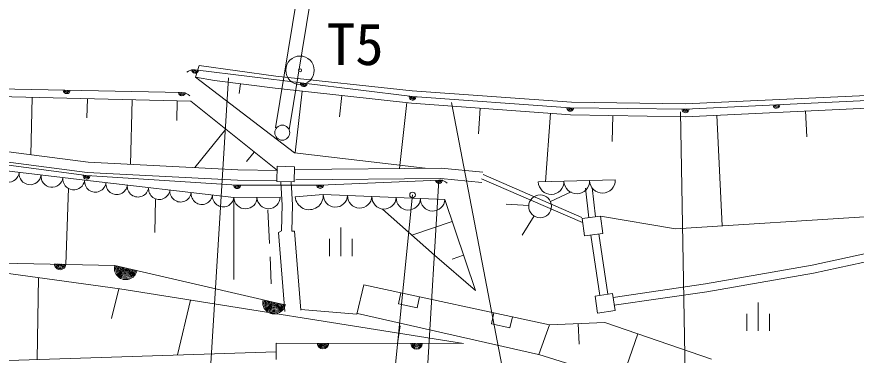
# Model space of a CAD drawing. Units: millimetres, scale not verified. Extents: x 40000 to 680000, y 20000 to 380000.
# Drawn here: x 140766 to 177554, y 241413 to 256241 of the extents above; entities that cross this region are included whole.
import ezdxf
from ezdxf.enums import TextEntityAlignment as Align

# ---------------------------------------------------------------- set-up
doc = ezdxf.new("R2010")
doc.units = ezdxf.units.MM
doc.header["$LTSCALE"] = 1000
for name, color, linetype, lineweight in [('M-BGD', 7, 'Continuous', 13), ('M-BMK-SRVR', 3, 'Continuous', 13), ('M-STR-STRC', 7, 'Continuous', 13)]:
    doc.layers.add(name, color=color, linetype=linetype, lineweight=lineweight)
doc.styles.add('ＭＳ ゴシック', font='')
doc.styles.get('ＭＳ ゴシック').set_extended_font_data('MS Gothic')

msp = doc.modelspace()

# ---------------------------------------------------------------- linework, layer by layer
at = {"layer": 'M-BGD'}
for p, q in [((153865, 262039), (152108, 251382)), ((153865, 262039), (152108, 251382)), ((154458, 261946), (152700, 251284)), ((154458, 261946), (152700, 251284)), ((148582, 253916), (158110, 252743)), ((148582, 253916), (158110, 252743)), ((148757, 254105), (148602, 253601)), ((148757, 254105), (148602, 253601)), ((152120, 253639), (148757, 254105)), ((152120, 253639), (148757, 254105)), ((148602, 253601), (149430, 253455)), ((152943, 250278), (148602, 253601)), ((148602, 253601), (149430, 253455)), ((152943, 250278), (148602, 253601)), ((158100, 252990), (152120, 253639)), ((158100, 252990), (152120, 253639)), ((137908, 253118), (148002, 252928)), ((137908, 253118), (148002, 252928)), ((152084, 253116), (149430, 253455)), ((152084, 253116), (149430, 253455)), ((150517, 252882), (150572, 253309)), ((150517, 252882), (150572, 253309)), ((158066, 252460), (152084, 253116)), ((158066, 252460), (152084, 253116)), ((137466, 252808), (148393, 252540)), ((137466, 252808), (148393, 252540)), ((152970, 250274), (153268, 252986)), ((152970, 250274), (153268, 252986)), ((154906, 251858), (155008, 252795)), ((154906, 251858), (155008, 252795)), ((165073, 252496), (158100, 252990)), ((165073, 252496), (158100, 252990)), ((158110, 252743), (165022, 252256)), ((158110, 252743), (165022, 252256)), ((178018, 252786), (170061, 252427)), ((178018, 252786), (170061, 252427)), ((141381, 250192), (141442, 252710)), ((141381, 250192), (141442, 252710)), ((143840, 251808), (143861, 252651)), ((143840, 251808), (143861, 252651)), ((145746, 249776), (145816, 252603)), ((145746, 249776), (145816, 252603)), ((147773, 251704), (147794, 252554)), ((147773, 251704), (147794, 252554)), ((148393, 252540), (152188, 249504)), ((148393, 252540), (152188, 249504)), ((157544, 249590), (157861, 252482)), ((157544, 249590), (157861, 252482)), ((165035, 251948), (158066, 252460)), ((165035, 251948), (158066, 252460)), ((170061, 252427), (165073, 252496)), ((170061, 252427), (165073, 252496)), ((170078, 252188), (178037, 252578)), ((170078, 252188), (178037, 252578)), ((160996, 251120), (161078, 252239)), ((160996, 251120), (161078, 252239)), ((163942, 249016), (164162, 252012)), ((163942, 249016), (164162, 252012)), ((165022, 252256), (170078, 252188)), ((165022, 252256), (170078, 252188)), ((178037, 252242), (170072, 251864)), ((178037, 252242), (170072, 251864)), ((175389, 250984), (175335, 252114)), ((175389, 250984), (175335, 252114)), ((170072, 251864), (165035, 251948)), ((170072, 251864), (165035, 251948)), ((166864, 250770), (166883, 251917)), ((166864, 250770), (166883, 251917)), ((171682, 247084), (171452, 251929)), ((171682, 247084), (171452, 251929)), ((148574, 249633), (149921, 251317)), ((148574, 249633), (149921, 251317)), ((135303, 250970), (143897, 249870)), ((135303, 250970), (143897, 249870)), ((135239, 250525), (143857, 249422)), ((135239, 250525), (143857, 249422)), ((135275, 250435), (143825, 249281)), ((135275, 250435), (143825, 249281)), ((150840, 249900), (151173, 250316)), ((150840, 249900), (151173, 250316)), ((158670, 249614), (152943, 250278)), ((158670, 249614), (152943, 250278)), ((135137, 250094), (143742, 249083)), ((135137, 250094), (143742, 249083)), ((143897, 249870), (150456, 249537)), ((143897, 249870), (150456, 249537)), ((143857, 249422), (150440, 249087)), ((143857, 249422), (150440, 249087)), ((150456, 249537), (152188, 249504)), ((150456, 249537), (152188, 249504)), ((152156, 249030), (152179, 249700)), ((152156, 249030), (152179, 249700)), ((152179, 249700), (152940, 249674)), ((152179, 249700), (152940, 249674)), ((152940, 249674), (152917, 249003)), ((152940, 249674), (152917, 249003)), ((152986, 249549), (159366, 249606)), ((152986, 249549), (159366, 249606)), ((159366, 249606), (161197, 249429)), ((159366, 249606), (161197, 249429)), ((143742, 249083), (150281, 248326)), ((143742, 249083), (150281, 248326)), ((143825, 249281), (150426, 248866)), ((143825, 249281), (150426, 248866)), ((150440, 249087), (152179, 249055)), ((150440, 249087), (152179, 249055)), ((152990, 249099), (159346, 249156)), ((152990, 249099), (159346, 249156)), ((154059, 248871), (159269, 249087)), ((154059, 248871), (159269, 249087)), ((159269, 249087), (157996, 228320)), ((159346, 249156), (161153, 248981)), ((159346, 249156), (161153, 248981)), ((165563, 247222), (161128, 249140)), ((165563, 247222), (161128, 249140)), ((165532, 247453), (161208, 249324)), ((165532, 247453), (161208, 249324)), ((163623, 249008), (166993, 249092)), ((163623, 249008), (166993, 249092)), ((142909, 245390), (143029, 248738)), ((150426, 248866), (154059, 248871)), ((150426, 248866), (154059, 248871)), ((152917, 249003), (152156, 249030)), ((152917, 249003), (152156, 249030)), ((152339, 248991), (152395, 247981)), ((152339, 248991), (152395, 247981)), ((152788, 249016), (152844, 248007)), ((152788, 249016), (152844, 248007)), ((165834, 247437), (165687, 248729)), ((165834, 247437), (165687, 248729)), ((166131, 247477), (165985, 248763)), ((166131, 247477), (165985, 248763)), ((150281, 248326), (152306, 248344)), ((150281, 248326), (152306, 248344)), ((152968, 248356), (154197, 248455)), ((152968, 248356), (154197, 248455)), ((154197, 248455), (159525, 248240)), ((154197, 248455), (159525, 248240)), ((164155, 248148), (165067, 248573)), ((164155, 248148), (165067, 248573)), ((146823, 246793), (146840, 248239)), ((150271, 244736), (150271, 248211)), ((152395, 248016), (152371, 246860)), ((152395, 248016), (152371, 246860)), ((152844, 248007), (152821, 246851)), ((152844, 248007), (152821, 246851)), ((159525, 248240), (160865, 244248)), ((159525, 248240), (160865, 244248)), ((163207, 247967), (162209, 248025)), ((163207, 247967), (162209, 248025)), ((151774, 247780), (151845, 246314)), ((159067, 245801), (156791, 247819)), ((159067, 245801), (156791, 247819)), ((158076, 246680), (159849, 247275)), ((158076, 246680), (159849, 247275)), ((163440, 247519), (162912, 246668)), ((163440, 247519), (162912, 246668)), ((166349, 247507), (165540, 247398)), ((166349, 247507), (165540, 247398)), ((165540, 247398), (165642, 246640)), ((165540, 247398), (165642, 246640)), ((166452, 246749), (166349, 247507)), ((169635, 246955), (166349, 247507)), ((166452, 246749), (166349, 247507)), ((169635, 246955), (166349, 247507)), ((179074, 247551), (169635, 246955)), ((179074, 247551), (169635, 246955)), ((152239, 246796), (152371, 246860)), ((152239, 246796), (152371, 246860)), ((152821, 246851), (152937, 246851)), ((152821, 246851), (152937, 246851)), ((152937, 246851), (153213, 243380)), ((152937, 246851), (153213, 243380)), ((154968, 247007), (154968, 245757)), ((152239, 246796), (152515, 243325)), ((152239, 246796), (152515, 243325)), ((154468, 246507), (154468, 245757)), ((155468, 245757), (155468, 246507)), ((165642, 246640), (166452, 246749)), ((165642, 246640), (166452, 246749)), ((166317, 244034), (165928, 246678)), ((166317, 244034), (165928, 246678)), ((166664, 244086), (166275, 246725)), ((166664, 244086), (166275, 246725)), ((179962, 246300), (175619, 245352)), ((179962, 246300), (175619, 245352)), ((160865, 244248), (159067, 245801)), ((160865, 244248), (159067, 245801)), ((159840, 245620), (160347, 245791)), ((159840, 245620), (160347, 245791)), ((180037, 245958), (175686, 245009)), ((180037, 245958), (175686, 245009)), ((140089, 245440), (145056, 245351)), ((151868, 245727), (151917, 244542)), ((140080, 245040), (145275, 244319)), ((152508, 243614), (145056, 245351)), ((175619, 245352), (170947, 244536)), ((175619, 245352), (170947, 244536)), ((175686, 245009), (171003, 244190)), ((175686, 245009), (171003, 244190)), ((141655, 241227), (141719, 244813)), ((144924, 243015), (145233, 244326)), ((145275, 244319), (160341, 241922)), ((155671, 243217), (155976, 244498)), ((155671, 243217), (155976, 244498)), ((155976, 244498), (164113, 242745)), ((155976, 244498), (164113, 242745)), ((170947, 244536), (166900, 243946)), ((170947, 244536), (166900, 243946)), ((157498, 243659), (157603, 244148)), ((157498, 243659), (157603, 244148)), ((158312, 243483), (158417, 243972)), ((158312, 243483), (158417, 243972)), ((166875, 244117), (166110, 244004)), ((166875, 244117), (166110, 244004)), ((166110, 244004), (166221, 243255)), ((166110, 244004), (166221, 243255)), ((166986, 243368), (166875, 244117)), ((166986, 243368), (166875, 244117)), ((171003, 244190), (166951, 243600)), ((171003, 244190), (166951, 243600)), ((147807, 241427), (148372, 243827)), ((158312, 243483), (157498, 243659)), ((158312, 243483), (157498, 243659)), ((173255, 243725), (173255, 242475)), ((153210, 243418), (155671, 243217)), ((153210, 243418), (155671, 243217)), ((155697, 243244), (163631, 241450)), ((161567, 242782), (161672, 243271)), ((161567, 242782), (161672, 243271)), ((166221, 243255), (166986, 243368)), ((166221, 243255), (166986, 243368)), ((172755, 243225), (172755, 242475)), ((173755, 242475), (173755, 243225)), ((162380, 242606), (162486, 243095)), ((162380, 242606), (162486, 243095)), ((164113, 242745), (166532, 242844)), ((164113, 242745), (166532, 242844)), ((166532, 242844), (171216, 241239)), ((166532, 242844), (171216, 241239)), ((157448, 241929), (157574, 242693)), ((162380, 242606), (161567, 242782)), ((162380, 242606), (161567, 242782)), ((164113, 242745), (163649, 241445)), ((164113, 242745), (163649, 241445)), ((165407, 241893), (165370, 242796)), ((165407, 241893), (165370, 242796)), ((167283, 240315), (167979, 242348)), ((167283, 240315), (167979, 242348)), ((152127, 241227), (152132, 241941)), ((152132, 241941), (160341, 241922)), ((138579, 241128), (152130, 241567)), ((163649, 241445), (174617, 238035)), ((163649, 241445), (174617, 238035))]:
    msp.add_line(p, q, dxfattribs=at)
for centre, radius in [((152401, 251164), 330), ((152401, 251164), 330), ((158110, 248434), 125), ((158110, 248434), 125), ((163702, 247938), 500), ((163702, 247938), 500)]:
    msp.add_circle(centre, radius, dxfattribs=at)
for centre, radius, start, end in [((148521, 253419), 500, 82.9819, 127.9819), ((148521, 253419), 500, 82.9819, 127.9819), ((148582, 253916), 150, 172.9819, 352.9819), ((148582, 253916), 150, 172.9819, 352.9819), ((148582, 253916), 100, 172.9819, 352.9819), ((148582, 253916), 100, 172.9819, 352.9819), ((148582, 253916), 50, 172.9819, 352.9819), ((148582, 253916), 50, 172.9819, 352.9819), ((153346, 253329), 150, 172.9819, 352.9819), ((153346, 253329), 150, 172.9819, 352.9819), ((153346, 253329), 100, 172.9819, 352.9819), ((153346, 253329), 100, 172.9819, 352.9819), ((153346, 253329), 50, 172.9819, 352.9819), ((153346, 253329), 50, 172.9819, 352.9819), ((142955, 253023), 150, 178.9217, 358.9217), ((142955, 253023), 150, 178.9217, 358.9217), ((142955, 253023), 100, 178.9217, 358.9217), ((142955, 253023), 100, 178.9217, 358.9217), ((142955, 253023), 50, 178.9217, 358.9217), ((142955, 253023), 50, 178.9217, 358.9217), ((148002, 252928), 150, 178.9217, 358.9217), ((148002, 252928), 150, 178.9217, 358.9217), ((148002, 252928), 100, 178.9217, 358.9217), ((148002, 252928), 100, 178.9217, 358.9217), ((148002, 252928), 50, 178.9217, 358.9217), ((148002, 252928), 50, 178.9217, 358.9217), ((147993, 252428), 500, 43.9217, 88.9217), ((147993, 252428), 500, 43.9217, 88.9217), ((158110, 252743), 150, 172.9819, 355.9738), ((158110, 252743), 150, 172.9819, 355.9738), ((158110, 252743), 100, 172.9819, 355.9738), ((158110, 252743), 100, 172.9819, 355.9738), ((158110, 252743), 50, 172.9819, 355.9738), ((158110, 252743), 50, 172.9819, 355.9738), ((174058, 252383), 150, 182.8025, 2.8025), ((174058, 252383), 150, 182.8025, 2.8025), ((174058, 252383), 100, 182.8025, 2.8025), ((174058, 252383), 100, 182.8025, 2.8025), ((174058, 252383), 50, 182.8025, 2.8025), ((174058, 252383), 50, 182.8025, 2.8025), ((165022, 252256), 150, 175.9738, 359.2285), ((165022, 252256), 150, 175.9738, 359.2285), ((165022, 252256), 100, 175.9738, 359.2285), ((165022, 252256), 100, 175.9738, 359.2285), ((165022, 252256), 50, 175.9738, 359.2285), ((165022, 252256), 50, 175.9738, 359.2285), ((170078, 252188), 150, 179.2285, 2.8025), ((170078, 252188), 150, 179.2285, 2.8025), ((170078, 252188), 100, 179.2285, 2.8025), ((170078, 252188), 100, 179.2285, 2.8025), ((170078, 252188), 50, 179.2285, 2.8025), ((170078, 252188), 50, 179.2285, 2.8025), ((140396, 249476), 481, 173.2989, 353.2989), ((140396, 249476), 481, 173.2989, 353.2989), ((141352, 249364), 481, 173.2989, 353.2989), ((141352, 249364), 481, 173.2989, 353.2989), ((142308, 249252), 481, 173.2989, 353.2989), ((142308, 249252), 481, 173.2989, 353.2989), ((143264, 249139), 481, 173.2989, 353.2989), ((143264, 249139), 481, 173.2989, 353.2989), ((143825, 249281), 150, 172.3117, 356.4029), ((143825, 249281), 150, 172.3117, 356.4029), ((143825, 249281), 100, 172.3117, 356.4029), ((143825, 249281), 100, 172.3117, 356.4029), ((144209, 249029), 470, 173.3969, 353.3969), ((144209, 249029), 470, 173.3969, 353.3969), ((143825, 249281), 50, 172.3117, 356.4029), ((143825, 249281), 50, 172.3117, 356.4029), ((159269, 249087), 150, 182.3666, 2.3666), ((159269, 249087), 150, 182.3666, 2.3666), ((159269, 249087), 100, 182.3666, 2.3666), ((159269, 249087), 100, 182.3666, 2.3666), ((159269, 249087), 50, 182.3666, 2.3666), ((159269, 249087), 50, 182.3666, 2.3666), ((159290, 248587), 500, 47.3666, 92.3667), ((159290, 248587), 500, 47.3666, 92.3667), ((165308, 249050), 562, 181.4268, 1.4268), ((165308, 249050), 562, 181.4268, 1.4268), ((166432, 249078), 562, 181.4268, 1.4268), ((166432, 249078), 562, 181.4268, 1.4268), ((145143, 248921), 470, 173.3969, 353.3969), ((145143, 248921), 470, 173.3969, 353.3969), ((146077, 248813), 470, 173.3969, 353.3969), ((146077, 248813), 470, 173.3969, 353.3969), ((147011, 248705), 470, 173.3969, 353.3969), ((147011, 248705), 470, 173.3969, 353.3969), ((150426, 248866), 150, 176.4029, 0.0888), ((150426, 248866), 150, 176.4029, 0.0888), ((150426, 248866), 100, 176.4029, 0.0888), ((150426, 248866), 100, 176.4029, 0.0888), ((150426, 248866), 50, 176.4029, 0.0888), ((150426, 248866), 50, 176.4029, 0.0888), ((154059, 248871), 150, 180.0888, 2.3666), ((154059, 248871), 150, 180.0888, 2.3666), ((154059, 248871), 100, 180.0888, 2.3666), ((154059, 248871), 100, 180.0888, 2.3666), ((154059, 248871), 50, 180.0888, 2.3666), ((154059, 248871), 50, 180.0888, 2.3666), ((164184, 249022), 562, 181.4268, 1.4268), ((164184, 249022), 562, 181.4268, 1.4268), ((147945, 248596), 470, 173.3969, 353.3969), ((147945, 248596), 470, 173.3969, 353.3969), ((148879, 248488), 470, 173.3969, 353.3969), ((148879, 248488), 470, 173.3969, 353.3969), ((149814, 248380), 470, 173.3969, 353.3969), ((149814, 248380), 470, 173.3969, 353.3969), ((150787, 248331), 506, 180.5142, 0.5142), ((150787, 248331), 506, 180.5142, 0.5142), ((151799, 248340), 506, 180.5142, 0.5142), ((151799, 248340), 506, 180.5142, 0.5142), ((153582, 248405), 616, 184.6504, 4.6504), ((153582, 248405), 616, 184.6504, 4.6504), ((154730, 248434), 533, 177.6844, 357.6844), ((154730, 248434), 533, 177.6844, 357.6844), ((155795, 248391), 533, 177.6844, 357.6844), ((155795, 248391), 533, 177.6844, 357.6844), ((156861, 248348), 533, 177.6844, 357.6844), ((156861, 248348), 533, 177.6844, 357.6844), ((157926, 248305), 533, 177.6844, 357.6844), ((157926, 248305), 533, 177.6844, 357.6844), ((158992, 248262), 533, 177.6844, 357.6844), ((158992, 248262), 533, 177.6844, 357.6844), ((142667, 245411), 250, 178.5549, 358.555), ((142667, 245411), 200, 178.5549, 358.555), ((142667, 245411), 150, 178.5549, 358.555), ((142667, 245411), 100, 178.5549, 358.555), ((142667, 245411), 50, 178.5549, 358.555), ((145544, 245223), 500, 167.3947, 347.3947), ((145544, 245223), 500, 167.3947, 347.3947), ((145544, 245223), 450, 167.3947, 347.3947), ((145544, 245223), 400, 167.3947, 347.3947), ((145544, 245223), 350, 167.3947, 347.3947), ((145544, 245223), 300, 167.3947, 347.3947), ((145544, 245223), 250, 167.3947, 347.3947), ((145544, 245223), 200, 167.3947, 347.3947), ((145544, 245223), 150, 167.3947, 347.3947), ((145544, 245223), 100, 167.3947, 347.3947), ((145544, 245223), 50, 167.3947, 347.3947), ((152044, 243721), 500, 169.8027, 349.8027), ((152044, 243721), 500, 169.8027, 349.8027), ((152044, 243721), 450, 169.8027, 349.8027), ((152044, 243721), 400, 169.8027, 349.8027), ((152044, 243721), 350, 169.8027, 349.8027), ((152044, 243721), 300, 169.8027, 349.8027), ((152044, 243721), 250, 169.8027, 349.8027), ((152044, 243721), 200, 169.8027, 349.8027), ((152044, 243721), 150, 169.8027, 349.8027), ((152044, 243721), 100, 169.8027, 349.8027), ((152044, 243721), 50, 169.8027, 349.8027), ((154185, 241937), 250, 179.8651, 359.8651), ((154185, 241937), 200, 179.8651, 359.8651), ((154185, 241937), 150, 179.8651, 359.8651), ((154185, 241937), 100, 179.8651, 359.8651), ((154185, 241937), 50, 179.8651, 359.8651), ((158289, 241927), 250, 179.8651, 359.8651), ((158289, 241927), 200, 179.8651, 359.8651), ((158289, 241927), 150, 179.8651, 359.8651), ((158289, 241927), 100, 179.8651, 359.8651), ((158289, 241927), 50, 179.8651, 359.8651)]:
    msp.add_arc(centre, radius, start, end, dxfattribs=at)
at = {"layer": 'M-BMK-SRVR'}
for radius in [625, 70]:
    msp.add_circle((153178, 253898), radius, dxfattribs=at)
at = {"layer": 'M-STR-STRC'}
for p, q in [((150046, 253565), (148467, 228107)), ((159813, 252488), (163703, 232222)), ((169847, 252076), (170236, 230766)), ((169847, 252076), (170236, 230777)), ((158110, 248434), (156891, 236432)), ((158110, 248434), (156892, 236440))]:
    msp.add_line(p, q, dxfattribs=at)

# ---------------------------------------------------------------- texts
at = {"layer": 'M-BMK-SRVR', "style": 'ＭＳ ゴシック'}
msp.add_text('T5', height=1833, dxfattribs=at).set_placement((154351, 253577), align=Align.BOTTOM_LEFT)

doc.saveas('drawing.dxf')
